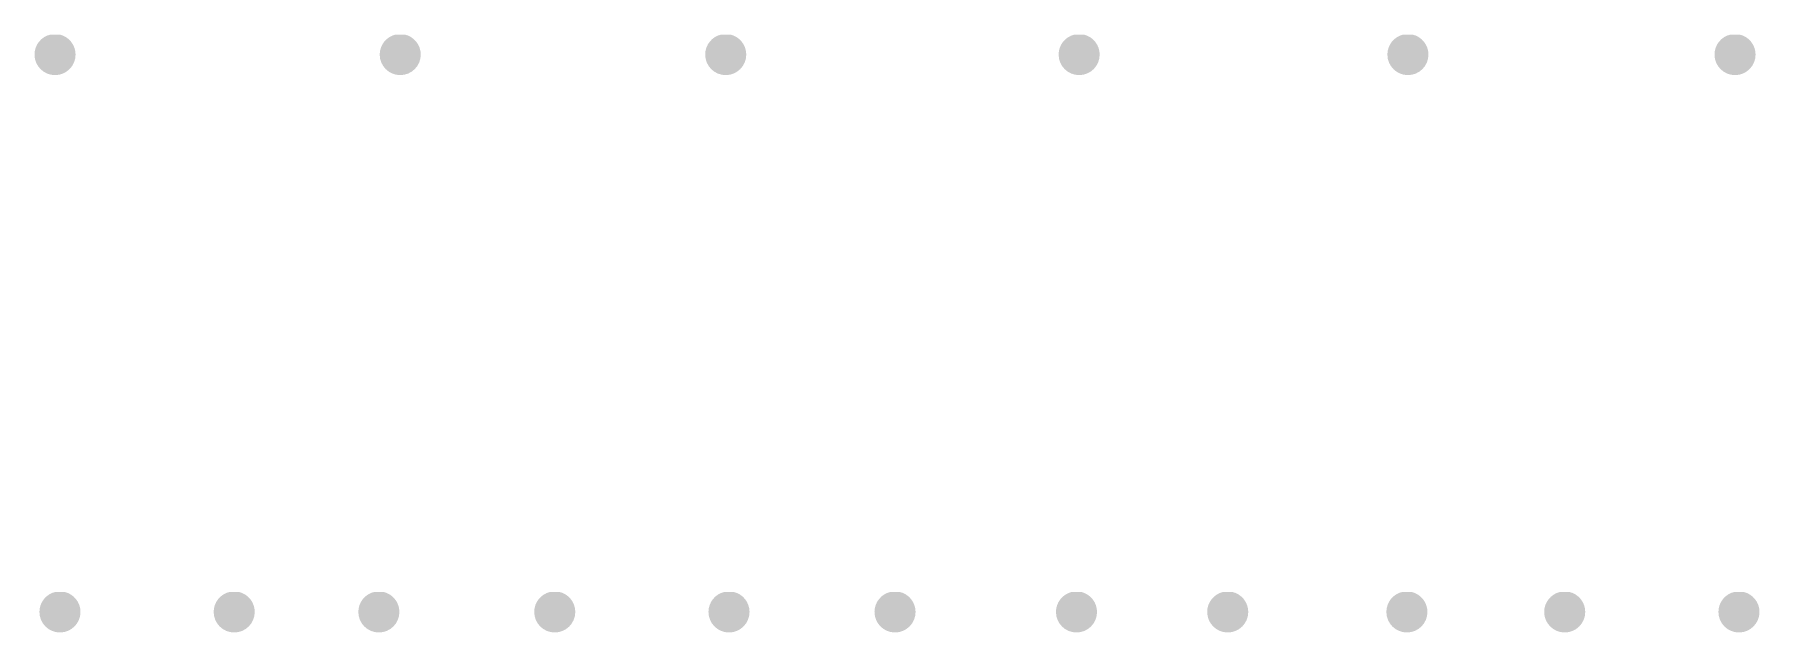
# Model space of a CAD drawing. Header units: inches. Extents: x 334 to 11487, y 261 to 10656.
# Drawn here: x 363.29 to 368.63, y 419.76 to 421.61 of the extents above; entities that cross this region are included whole.
import ezdxf

# ---------------------------------------------------------------- set-up
doc = ezdxf.new("R2010")
doc.units = ezdxf.units.IN
doc.header["$MEASUREMENT"] = 0
doc.layers.add('HATCH', color=7, linetype='Continuous')

msp = doc.modelspace()

# ---------------------------------------------------------------- hatches: boundary and pattern name
at = {"layer": 'HATCH'}
h = msp.add_hatch(dxfattribs=at)
h.set_pattern_fill('AR-CONC', color=256, scale=1e-05)
h.set_pattern_definition([(50, (29.246194774, 0), (7.172601826e-05, -6.275213498e-06), [7.5e-06, -8.25e-05]), (355, (29.24619477, 0), (-1.3875133361e-05, 7.521921337e-05), [6e-06, -6.6e-05]), (100.45144446, (29.24620075, -5.2e-07), (5.7850884673e-05, 6.8943999097e-05), [6.3740192e-06, -7.01142112e-05]), (46.1842, (29.24619477, 2e-05), (0.000106724133067, -1.655192808e-05), [1.125e-05, -0.00012375]), (96.63563549, (29.24620367, 1.862e-05), (9.3466194567e-05, 9.7411860077e-05), [9.5610342e-06, -0.000105171376]), (351.18416399, (29.24619477, 2e-05), (9.3466194505e-05, 9.7411860027e-05), [9e-06, -9.90000001e-05]), (21, (29.246204774, 1.5e-05), (5.9690705212e-05, -4.02618890665e-05), [7.5e-06, -8.25e-05]), (326, (29.24620477, 1.5e-05), (2.4331533192e-05, 7.2515004505e-05), [6e-06, -6.6e-05]), (71.45144474, (29.24620975, 1.1645e-05), (8.4022237673e-05, 3.2253115281e-05), [6.374019e-06, -7.01142112e-05]), (37.5, (29.246194774, 0), (1.2159855317e-06, 3.32893853831e-05), [0, -6.52e-05, 0, -6.7e-05, 0, -6.625e-05]), (7.5, (29.246194774, 0), (2.63069537442e-05, 3.94411711882e-05), [0, -3.82e-05, 0, -6.37e-05, 0, -2.525e-05]), (327.5, (29.246172474, 0), (5.33822436172e-05, -2.2554871734e-06), [0, -2.5e-05, 0, -7.8e-05, 0, -0.0001035]), (317.5, (29.246162474, 0), (5.83186169342e-05, 1.00104982332e-05), [0, -3.25e-05, 0, -5.18e-05, 0, -7.35e-05])])
h.paths.add_polyline_path([(363.4186, 421.54322, 0.3519417), (363.36874, 421.60528), (363.34136, 421.60528, 0.3519417), (363.2915, 421.54322, 1)])
h = msp.add_hatch(dxfattribs=at)
h.set_pattern_fill('AR-CONC', color=256, scale=1e-05)
h.set_pattern_definition([(50, (30.31411916, 0), (7.172601826e-05, -6.275213498e-06), [7.5e-06, -8.25e-05]), (355, (30.31411916, 0), (-1.3875133361e-05, 7.521921337e-05), [6e-06, -6.6e-05]), (100.45144446, (30.31412514, -5.2e-07), (5.7850884673e-05, 6.8943999097e-05), [6.3740192e-06, -7.01142112e-05]), (46.1842, (30.31411916, 2e-05), (0.000106724133067, -1.655192808e-05), [1.125e-05, -0.00012375]), (96.63563549, (30.31412805, 1.862e-05), (9.3466194567e-05, 9.7411860077e-05), [9.5610342e-06, -0.000105171376]), (351.18416399, (30.31411916, 2e-05), (9.3466194505e-05, 9.7411860027e-05), [9e-06, -9.90000001e-05]), (21, (30.31412916, 1.5e-05), (5.9690705212e-05, -4.02618890665e-05), [7.5e-06, -8.25e-05]), (326, (30.31412916, 1.5e-05), (2.4331533192e-05, 7.2515004505e-05), [6e-06, -6.6e-05]), (71.45144474, (30.314134135, 1.1645e-05), (8.4022237673e-05, 3.2253115281e-05), [6.374019e-06, -7.01142112e-05]), (37.5, (30.31411916, 0), (1.2159855317e-06, 3.32893853831e-05), [0, -6.52e-05, 0, -6.7e-05, 0, -6.625e-05]), (7.5, (30.31411916, 0), (2.63069537442e-05, 3.94411711882e-05), [0, -3.82e-05, 0, -6.37e-05, 0, -2.525e-05]), (327.5, (30.31409686, 0), (5.33822436172e-05, -2.2554871734e-06), [0, -2.5e-05, 0, -7.8e-05, 0, -0.0001035]), (317.5, (30.31408686, 0), (5.83186169342e-05, 1.00104982332e-05), [0, -3.25e-05, 0, -5.18e-05, 0, -7.35e-05])])
h.paths.add_polyline_path([(364.48652, 421.54322, 0.3519417), (364.43667, 421.60528), (364.40928, 421.60528, 0.3519417), (364.35943, 421.54322, 1)])
h = msp.add_hatch(dxfattribs=at)
h.set_pattern_fill('AR-CONC', color=256, scale=1e-05)
h.set_pattern_definition([(50, (31.321016304, 0), (7.172601826e-05, -6.275213498e-06), [7.5e-06, -8.25e-05]), (355, (31.3210163, 0), (-1.3875133361e-05, 7.521921337e-05), [6e-06, -6.6e-05]), (100.45144446, (31.32102228, -5.2e-07), (5.7850884673e-05, 6.8943999097e-05), [6.3740192e-06, -7.01142112e-05]), (46.1842, (31.3210163, 2e-05), (0.000106724133067, -1.655192808e-05), [1.125e-05, -0.00012375]), (96.63563549, (31.3210252, 1.862e-05), (9.3466194567e-05, 9.7411860077e-05), [9.5610342e-06, -0.000105171376]), (351.18416399, (31.3210163, 2e-05), (9.3466194505e-05, 9.7411860027e-05), [9e-06, -9.90000001e-05]), (21, (31.321026304, 1.5e-05), (5.9690705212e-05, -4.02618890665e-05), [7.5e-06, -8.25e-05]), (326, (31.3210263, 1.5e-05), (2.4331533192e-05, 7.2515004505e-05), [6e-06, -6.6e-05]), (71.45144474, (31.32103128, 1.1645e-05), (8.4022237673e-05, 3.2253115281e-05), [6.374019e-06, -7.01142112e-05]), (37.5, (31.321016304, 0), (1.2159855317e-06, 3.32893853831e-05), [0, -6.52e-05, 0, -6.7e-05, 0, -6.625e-05]), (7.5, (31.321016304, 0), (2.63069537442e-05, 3.94411711882e-05), [0, -3.82e-05, 0, -6.37e-05, 0, -2.525e-05]), (327.5, (31.320994004, 0), (5.33822436172e-05, -2.2554871734e-06), [0, -2.5e-05, 0, -7.8e-05, 0, -0.0001035]), (317.5, (31.320984004, 0), (5.83186169342e-05, 1.00104982332e-05), [0, -3.25e-05, 0, -5.18e-05, 0, -7.35e-05])])
h.paths.add_polyline_path([(365.49342, 421.54322, 0.3519417), (365.44356, 421.60528), (365.41618, 421.60528, 0.3519417), (365.36632, 421.54322, 1)])
h = msp.add_hatch(dxfattribs=at)
h.set_pattern_fill('AR-CONC', color=256, scale=1e-05)
h.set_pattern_definition([(50, (32.41437268, 0), (7.172601826e-05, -6.275213498e-06), [7.5e-06, -8.25e-05]), (355, (32.41437268, 0), (-1.3875133361e-05, 7.521921337e-05), [6e-06, -6.6e-05]), (100.45144446, (32.414378655, -5.2e-07), (5.7850884673e-05, 6.8943999097e-05), [6.3740192e-06, -7.01142112e-05]), (46.1842, (32.41437268, 2e-05), (0.000106724133067, -1.655192808e-05), [1.125e-05, -0.00012375]), (96.63563549, (32.41438157, 1.862e-05), (9.3466194567e-05, 9.7411860077e-05), [9.5610342e-06, -0.000105171376]), (351.18416399, (32.41437268, 2e-05), (9.3466194505e-05, 9.7411860027e-05), [9e-06, -9.90000001e-05]), (21, (32.41438268, 1.5e-05), (5.9690705212e-05, -4.02618890665e-05), [7.5e-06, -8.25e-05]), (326, (32.41438268, 1.5e-05), (2.4331533192e-05, 7.2515004505e-05), [6e-06, -6.6e-05]), (71.45144474, (32.41438765, 1.1645e-05), (8.4022237673e-05, 3.2253115281e-05), [6.374019e-06, -7.01142112e-05]), (37.5, (32.414372678, 0), (1.2159855317e-06, 3.32893853831e-05), [0, -6.52e-05, 0, -6.7e-05, 0, -6.625e-05]), (7.5, (32.414372678, 0), (2.63069537442e-05, 3.94411711882e-05), [0, -3.82e-05, 0, -6.37e-05, 0, -2.525e-05]), (327.5, (32.414350378, 0), (5.33822436172e-05, -2.2554871734e-06), [0, -2.5e-05, 0, -7.8e-05, 0, -0.0001035]), (317.5, (32.41434038, 0), (5.83186169342e-05, 1.00104982332e-05), [0, -3.25e-05, 0, -5.18e-05, 0, -7.35e-05])])
h.paths.add_polyline_path([(366.58677, 421.54322, 0.3519417), (366.53692, 421.60528), (366.50953, 421.60528, 0.3519417), (366.45968, 421.54322, 1)])
h = msp.add_hatch(dxfattribs=at)
h.set_pattern_fill('AR-CONC', color=256, scale=1e-05)
h.set_pattern_definition([(50, (33.431442616, 0), (7.172601826e-05, -6.275213498e-06), [7.5e-06, -8.25e-05]), (355, (33.431442616, 0), (-1.3875133361e-05, 7.521921337e-05), [6e-06, -6.6e-05]), (100.45144446, (33.43144859, -5.2e-07), (5.7850884673e-05, 6.8943999097e-05), [6.3740192e-06, -7.01142112e-05]), (46.1842, (33.43144262, 2e-05), (0.000106724133067, -1.655192808e-05), [1.125e-05, -0.00012375]), (96.63563549, (33.43145151, 1.862e-05), (9.3466194567e-05, 9.7411860077e-05), [9.5610342e-06, -0.000105171376]), (351.18416399, (33.43144262, 2e-05), (9.3466194505e-05, 9.7411860027e-05), [9e-06, -9.90000001e-05]), (21, (33.431452616, 1.5e-05), (5.9690705212e-05, -4.02618890665e-05), [7.5e-06, -8.25e-05]), (326, (33.431452616, 1.5e-05), (2.4331533192e-05, 7.2515004505e-05), [6e-06, -6.6e-05]), (71.45144474, (33.43145759, 1.1645e-05), (8.4022237673e-05, 3.2253115281e-05), [6.374019e-06, -7.01142112e-05]), (37.5, (33.431442616, 0), (1.2159855317e-06, 3.32893853831e-05), [0, -6.52e-05, 0, -6.7e-05, 0, -6.625e-05]), (7.5, (33.431442616, 0), (2.63069537442e-05, 3.94411711882e-05), [0, -3.82e-05, 0, -6.37e-05, 0, -2.525e-05]), (327.5, (33.431420316, 0), (5.33822436172e-05, -2.2554871734e-06), [0, -2.5e-05, 0, -7.8e-05, 0, -0.0001035]), (317.5, (33.431410316, 0), (5.83186169342e-05, 1.00104982332e-05), [0, -3.25e-05, 0, -5.18e-05, 0, -7.35e-05])])
h.paths.add_polyline_path([(367.60384, 421.54322, 0.3519417), (367.55399, 421.60528), (367.5266, 421.60528, 0.3519417), (367.47675, 421.54322, 1)])
h = msp.add_hatch(dxfattribs=at)
h.set_pattern_fill('AR-CONC', color=256, scale=1e-05)
h.set_pattern_definition([(50, (34.443426156, 0), (7.172601826e-05, -6.275213498e-06), [7.5e-06, -8.25e-05]), (355, (34.443426156, 0), (-1.3875133361e-05, 7.521921337e-05), [6e-06, -6.6e-05]), (100.45144446, (34.44343213, -5.2e-07), (5.7850884673e-05, 6.8943999097e-05), [6.3740192e-06, -7.01142112e-05]), (46.1842, (34.44342616, 2e-05), (0.000106724133067, -1.655192808e-05), [1.125e-05, -0.00012375]), (96.63563549, (34.44343505, 1.862e-05), (9.3466194567e-05, 9.7411860077e-05), [9.5610342e-06, -0.000105171376]), (351.18416399, (34.44342616, 2e-05), (9.3466194505e-05, 9.7411860027e-05), [9e-06, -9.90000001e-05]), (21, (34.443436156, 1.5e-05), (5.9690705212e-05, -4.02618890665e-05), [7.5e-06, -8.25e-05]), (326, (34.443436156, 1.5e-05), (2.4331533192e-05, 7.2515004505e-05), [6e-06, -6.6e-05]), (71.45144474, (34.44344113, 1.1645e-05), (8.4022237673e-05, 3.2253115281e-05), [6.374019e-06, -7.01142112e-05]), (37.5, (34.443426156, 0), (1.2159855317e-06, 3.32893853831e-05), [0, -6.52e-05, 0, -6.7e-05, 0, -6.625e-05]), (7.5, (34.443426156, 0), (2.63069537442e-05, 3.94411711882e-05), [0, -3.82e-05, 0, -6.37e-05, 0, -2.525e-05]), (327.5, (34.443403856, 0), (5.33822436172e-05, -2.2554871734e-06), [0, -2.5e-05, 0, -7.8e-05, 0, -0.0001035]), (317.5, (34.443393856, 0), (5.83186169342e-05, 1.00104982332e-05), [0, -3.25e-05, 0, -5.18e-05, 0, -7.35e-05])])
h.paths.add_polyline_path([(368.61583, 421.54322, 0.3519417), (368.56597, 421.60528), (368.53859, 421.60528, 0.3519417), (368.48873, 421.54322, 1)])
h = msp.add_hatch(dxfattribs=at)
h.set_pattern_fill('AR-CONC', color=256, scale=1e-05)
h.set_pattern_definition([(50, (29.26140634, -1.72372487), (7.172601826e-05, -6.275213498e-06), [7.5e-06, -8.25e-05]), (355, (29.26140634, -1.72372487), (-1.3875133361e-05, 7.521921337e-05), [6e-06, -6.6e-05]), (100.45144446, (29.26141232, -1.72372539), (5.7850884673e-05, 6.8943999097e-05), [6.3740192e-06, -7.01142112e-05]), (46.1842, (29.26140634, -1.72370487), (0.000106724133067, -1.655192808e-05), [1.125e-05, -0.00012375]), (96.63563549, (29.26141523, -1.72370625), (9.3466194567e-05, 9.7411860077e-05), [9.5610342e-06, -0.000105171376]), (351.18416399, (29.26140634, -1.72370487), (9.3466194505e-05, 9.7411860027e-05), [9e-06, -9.90000001e-05]), (21, (29.26141634, -1.72370987), (5.9690705212e-05, -4.02618890665e-05), [7.5e-06, -8.25e-05]), (326, (29.26141634, -1.72370987), (2.4331533192e-05, 7.2515004505e-05), [6e-06, -6.6e-05]), (71.45144474, (29.261421315, -1.72371322), (8.4022237673e-05, 3.2253115281e-05), [6.374019e-06, -7.01142112e-05]), (37.5, (29.26140634, -1.723724868), (1.2159855317e-06, 3.32893853831e-05), [0, -6.52e-05, 0, -6.7e-05, 0, -6.625e-05]), (7.5, (29.26140634, -1.723724868), (2.63069537442e-05, 3.94411711882e-05), [0, -3.82e-05, 0, -6.37e-05, 0, -2.525e-05]), (327.5, (29.26138404, -1.723724868), (5.33822436172e-05, -2.2554871734e-06), [0, -2.5e-05, 0, -7.8e-05, 0, -0.0001035]), (317.5, (29.26137404, -1.72372487), (5.83186169342e-05, 1.00104982332e-05), [0, -3.25e-05, 0, -5.18e-05, 0, -7.35e-05])])
h.paths.add_polyline_path([(363.43381, 419.8195, 0.3519417), (363.38395, 419.88155), (363.35657, 419.88155, 0.3519417), (363.30671, 419.8195, 1)])
h = msp.add_hatch(dxfattribs=at)
h.set_pattern_fill('AR-CONC', color=256, scale=1e-05)
h.set_pattern_definition([(50, (29.800459694, -1.72372487), (7.172601826e-05, -6.275213498e-06), [7.5e-06, -8.25e-05]), (355, (29.800459694, -1.72372487), (-1.3875133361e-05, 7.521921337e-05), [6e-06, -6.6e-05]), (100.45144446, (29.80046567, -1.72372539), (5.7850884673e-05, 6.8943999097e-05), [6.3740192e-06, -7.01142112e-05]), (46.1842, (29.80045969, -1.72370487), (0.000106724133067, -1.655192808e-05), [1.125e-05, -0.00012375]), (96.63563549, (29.80046859, -1.72370625), (9.3466194567e-05, 9.7411860077e-05), [9.5610342e-06, -0.000105171376]), (351.18416399, (29.80045969, -1.72370487), (9.3466194505e-05, 9.7411860027e-05), [9e-06, -9.90000001e-05]), (21, (29.800469694, -1.72370987), (5.9690705212e-05, -4.02618890665e-05), [7.5e-06, -8.25e-05]), (326, (29.800469694, -1.72370987), (2.4331533192e-05, 7.2515004505e-05), [6e-06, -6.6e-05]), (71.45144474, (29.80047467, -1.72371322), (8.4022237673e-05, 3.2253115281e-05), [6.374019e-06, -7.01142112e-05]), (37.5, (29.800459694, -1.723724868), (1.2159855317e-06, 3.32893853831e-05), [0, -6.52e-05, 0, -6.7e-05, 0, -6.625e-05]), (7.5, (29.800459694, -1.723724868), (2.63069537442e-05, 3.94411711882e-05), [0, -3.82e-05, 0, -6.37e-05, 0, -2.525e-05]), (327.5, (29.800437394, -1.723724868), (5.33822436172e-05, -2.2554871734e-06), [0, -2.5e-05, 0, -7.8e-05, 0, -0.0001035]), (317.5, (29.800427394, -1.72372487), (5.83186169342e-05, 1.00104982332e-05), [0, -3.25e-05, 0, -5.18e-05, 0, -7.35e-05])])
h.paths.add_polyline_path([(363.97286, 419.8195, 0.3519417), (363.92301, 419.88155), (363.89562, 419.88155, 0.3519417), (363.84577, 419.8195, 1)])
h = msp.add_hatch(dxfattribs=at)
h.set_pattern_fill('AR-CONC', color=256, scale=1e-05)
h.set_pattern_definition([(50, (30.24796742, -1.72372487), (7.172601826e-05, -6.275213498e-06), [7.5e-06, -8.25e-05]), (355, (30.24796742, -1.72372487), (-1.3875133361e-05, 7.521921337e-05), [6e-06, -6.6e-05]), (100.45144446, (30.247973396, -1.72372539), (5.7850884673e-05, 6.8943999097e-05), [6.3740192e-06, -7.01142112e-05]), (46.1842, (30.24796742, -1.72370487), (0.000106724133067, -1.655192808e-05), [1.125e-05, -0.00012375]), (96.63563549, (30.24797631, -1.72370625), (9.3466194567e-05, 9.7411860077e-05), [9.5610342e-06, -0.000105171376]), (351.18416399, (30.24796742, -1.72370487), (9.3466194505e-05, 9.7411860027e-05), [9e-06, -9.90000001e-05]), (21, (30.24797742, -1.72370987), (5.9690705212e-05, -4.02618890665e-05), [7.5e-06, -8.25e-05]), (326, (30.24797742, -1.72370987), (2.4331533192e-05, 7.2515004505e-05), [6e-06, -6.6e-05]), (71.45144474, (30.24798239, -1.72371322), (8.4022237673e-05, 3.2253115281e-05), [6.374019e-06, -7.01142112e-05]), (37.5, (30.247967419, -1.723724868), (1.2159855317e-06, 3.32893853831e-05), [0, -6.52e-05, 0, -6.7e-05, 0, -6.625e-05]), (7.5, (30.24796742, -1.723724868), (2.63069537442e-05, 3.94411711882e-05), [0, -3.82e-05, 0, -6.37e-05, 0, -2.525e-05]), (327.5, (30.247945119, -1.723724868), (5.33822436172e-05, -2.2554871734e-06), [0, -2.5e-05, 0, -7.8e-05, 0, -0.0001035]), (317.5, (30.24793512, -1.72372487), (5.83186169342e-05, 1.00104982332e-05), [0, -3.25e-05, 0, -5.18e-05, 0, -7.35e-05])])
h.paths.add_polyline_path([(364.42037, 419.8195, 0.3519417), (364.37051, 419.88155), (364.34313, 419.88155, 0.3519417), (364.29327, 419.8195, 1)])
h = msp.add_hatch(dxfattribs=at)
h.set_pattern_fill('AR-CONC', color=256, scale=1e-05)
h.set_pattern_definition([(50, (30.792097645, -1.72372487), (7.172601826e-05, -6.275213498e-06), [7.5e-06, -8.25e-05]), (355, (30.792097645, -1.72372487), (-1.3875133361e-05, 7.521921337e-05), [6e-06, -6.6e-05]), (100.45144446, (30.79210362, -1.72372539), (5.7850884673e-05, 6.8943999097e-05), [6.3740192e-06, -7.01142112e-05]), (46.1842, (30.792097645, -1.72370487), (0.000106724133067, -1.655192808e-05), [1.125e-05, -0.00012375]), (96.63563549, (30.79210654, -1.72370625), (9.3466194567e-05, 9.7411860077e-05), [9.5610342e-06, -0.000105171376]), (351.18416399, (30.79209764, -1.72370487), (9.3466194505e-05, 9.7411860027e-05), [9e-06, -9.90000001e-05]), (21, (30.792107645, -1.72370987), (5.9690705212e-05, -4.02618890665e-05), [7.5e-06, -8.25e-05]), (326, (30.792107645, -1.72370987), (2.4331533192e-05, 7.2515004505e-05), [6e-06, -6.6e-05]), (71.45144474, (30.79211262, -1.72371322), (8.4022237673e-05, 3.2253115281e-05), [6.374019e-06, -7.01142112e-05]), (37.5, (30.792097645, -1.723724868), (1.2159855317e-06, 3.32893853831e-05), [0, -6.52e-05, 0, -6.7e-05, 0, -6.625e-05]), (7.5, (30.792097645, -1.723724868), (2.63069537442e-05, 3.94411711882e-05), [0, -3.82e-05, 0, -6.37e-05, 0, -2.525e-05]), (327.5, (30.792075345, -1.723724868), (5.33822436172e-05, -2.2554871734e-06), [0, -2.5e-05, 0, -7.8e-05, 0, -0.0001035]), (317.5, (30.792065345, -1.72372487), (5.83186169342e-05, 1.00104982332e-05), [0, -3.25e-05, 0, -5.18e-05, 0, -7.35e-05])])
h.paths.add_polyline_path([(364.9645, 419.8195, 0.3519417), (364.91464, 419.88155), (364.88726, 419.88155, 0.3519417), (364.8374, 419.8195, 1)])
h = msp.add_hatch(dxfattribs=at)
h.set_pattern_fill('AR-CONC', color=256, scale=1e-05)
h.set_pattern_definition([(50, (31.331151, -1.72372487), (7.172601826e-05, -6.275213498e-06), [7.5e-06, -8.25e-05]), (355, (31.331151, -1.72372487), (-1.3875133361e-05, 7.521921337e-05), [6e-06, -6.6e-05]), (100.45144446, (31.331156975, -1.72372539), (5.7850884673e-05, 6.8943999097e-05), [6.3740192e-06, -7.01142112e-05]), (46.1842, (31.331151, -1.72370487), (0.000106724133067, -1.655192808e-05), [1.125e-05, -0.00012375]), (96.63563549, (31.33115989, -1.72370625), (9.3466194567e-05, 9.7411860077e-05), [9.5610342e-06, -0.000105171376]), (351.18416399, (31.331151, -1.72370487), (9.3466194505e-05, 9.7411860027e-05), [9e-06, -9.90000001e-05]), (21, (31.331161, -1.72370987), (5.9690705212e-05, -4.02618890665e-05), [7.5e-06, -8.25e-05]), (326, (31.331161, -1.72370987), (2.4331533192e-05, 7.2515004505e-05), [6e-06, -6.6e-05]), (71.45144474, (31.33116597, -1.72371322), (8.4022237673e-05, 3.2253115281e-05), [6.374019e-06, -7.01142112e-05]), (37.5, (31.331150998, -1.723724868), (1.2159855317e-06, 3.32893853831e-05), [0, -6.52e-05, 0, -6.7e-05, 0, -6.625e-05]), (7.5, (31.331150998, -1.723724868), (2.63069537442e-05, 3.94411711882e-05), [0, -3.82e-05, 0, -6.37e-05, 0, -2.525e-05]), (327.5, (31.331128698, -1.723724868), (5.33822436172e-05, -2.2554871734e-06), [0, -2.5e-05, 0, -7.8e-05, 0, -0.0001035]), (317.5, (31.3311187, -1.72372487), (5.83186169342e-05, 1.00104982332e-05), [0, -3.25e-05, 0, -5.18e-05, 0, -7.35e-05])])
h.paths.add_polyline_path([(365.50355, 419.8195, 0.3519417), (365.4537, 419.88155), (365.42631, 419.88155, 0.3519417), (365.37646, 419.8195, 1)])
h = msp.add_hatch(dxfattribs=at)
h.set_pattern_fill('AR-CONC', color=256, scale=1e-05)
h.set_pattern_definition([(50, (31.844772364, -1.72372487), (7.172601826e-05, -6.275213498e-06), [7.5e-06, -8.25e-05]), (355, (31.844772364, -1.72372487), (-1.3875133361e-05, 7.521921337e-05), [6e-06, -6.6e-05]), (100.45144446, (31.84477834, -1.72372539), (5.7850884673e-05, 6.8943999097e-05), [6.3740192e-06, -7.01142112e-05]), (46.1842, (31.844772364, -1.72370487), (0.000106724133067, -1.655192808e-05), [1.125e-05, -0.00012375]), (96.63563549, (31.84478126, -1.72370625), (9.3466194567e-05, 9.7411860077e-05), [9.5610342e-06, -0.000105171376]), (351.18416399, (31.84477236, -1.72370487), (9.3466194505e-05, 9.7411860027e-05), [9e-06, -9.90000001e-05]), (21, (31.844782364, -1.72370987), (5.9690705212e-05, -4.02618890665e-05), [7.5e-06, -8.25e-05]), (326, (31.844782364, -1.72370987), (2.4331533192e-05, 7.2515004505e-05), [6e-06, -6.6e-05]), (71.45144474, (31.84478734, -1.72371322), (8.4022237673e-05, 3.2253115281e-05), [6.374019e-06, -7.01142112e-05]), (37.5, (31.844772364, -1.723724868), (1.2159855317e-06, 3.32893853831e-05), [0, -6.52e-05, 0, -6.7e-05, 0, -6.625e-05]), (7.5, (31.844772364, -1.723724868), (2.63069537442e-05, 3.94411711882e-05), [0, -3.82e-05, 0, -6.37e-05, 0, -2.525e-05]), (327.5, (31.844750064, -1.723724868), (5.33822436172e-05, -2.2554871734e-06), [0, -2.5e-05, 0, -7.8e-05, 0, -0.0001035]), (317.5, (31.844740064, -1.72372487), (5.83186169342e-05, 1.00104982332e-05), [0, -3.25e-05, 0, -5.18e-05, 0, -7.35e-05])])
h.paths.add_polyline_path([(366.01717, 419.8195, 0.3519417), (365.96732, 419.88155), (365.93993, 419.88155, 0.3519417), (365.89008, 419.8195, 1)])
h = msp.add_hatch(dxfattribs=at)
h.set_pattern_fill('AR-CONC', color=256, scale=1e-05)
h.set_pattern_definition([(50, (32.406152526, -1.72372487), (7.172601826e-05, -6.275213498e-06), [7.5e-06, -8.25e-05]), (355, (32.406152526, -1.72372487), (-1.3875133361e-05, 7.521921337e-05), [6e-06, -6.6e-05]), (100.45144446, (32.406158503, -1.72372539), (5.7850884673e-05, 6.8943999097e-05), [6.3740192e-06, -7.01142112e-05]), (46.1842, (32.40615253, -1.72370487), (0.000106724133067, -1.655192808e-05), [1.125e-05, -0.00012375]), (96.63563549, (32.40616142, -1.72370625), (9.3466194567e-05, 9.7411860077e-05), [9.5610342e-06, -0.000105171376]), (351.18416399, (32.40615253, -1.72370487), (9.3466194505e-05, 9.7411860027e-05), [9e-06, -9.90000001e-05]), (21, (32.406162526, -1.72370987), (5.9690705212e-05, -4.02618890665e-05), [7.5e-06, -8.25e-05]), (326, (32.406162526, -1.72370987), (2.4331533192e-05, 7.2515004505e-05), [6e-06, -6.6e-05]), (71.45144474, (32.4061675, -1.72371322), (8.4022237673e-05, 3.2253115281e-05), [6.374019e-06, -7.01142112e-05]), (37.5, (32.406152526, -1.723724868), (1.2159855317e-06, 3.32893853831e-05), [0, -6.52e-05, 0, -6.7e-05, 0, -6.625e-05]), (7.5, (32.406152526, -1.723724868), (2.63069537442e-05, 3.94411711882e-05), [0, -3.82e-05, 0, -6.37e-05, 0, -2.525e-05]), (327.5, (32.406130226, -1.723724868), (5.33822436172e-05, -2.2554871734e-06), [0, -2.5e-05, 0, -7.8e-05, 0, -0.0001035]), (317.5, (32.406120226, -1.72372487), (5.83186169342e-05, 1.00104982332e-05), [0, -3.25e-05, 0, -5.18e-05, 0, -7.35e-05])])
h.paths.add_polyline_path([(366.57855, 419.8195, 0.3519417), (366.5287, 419.88155), (366.50131, 419.88155, 0.3519417), (366.45146, 419.8195, 1)])
h = msp.add_hatch(dxfattribs=at)
h.set_pattern_fill('AR-CONC', color=256, scale=1e-05)
h.set_pattern_definition([(50, (32.87400584, -1.72372487), (7.172601826e-05, -6.275213498e-06), [7.5e-06, -8.25e-05]), (355, (32.87400584, -1.72372487), (-1.3875133361e-05, 7.521921337e-05), [6e-06, -6.6e-05]), (100.45144446, (32.87401182, -1.72372539), (5.7850884673e-05, 6.8943999097e-05), [6.3740192e-06, -7.01142112e-05]), (46.1842, (32.87400584, -1.72370487), (0.000106724133067, -1.655192808e-05), [1.125e-05, -0.00012375]), (96.63563549, (32.87401473, -1.72370625), (9.3466194567e-05, 9.7411860077e-05), [9.5610342e-06, -0.000105171376]), (351.18416399, (32.87400584, -1.72370487), (9.3466194505e-05, 9.7411860027e-05), [9e-06, -9.90000001e-05]), (21, (32.87401584, -1.72370987), (5.9690705212e-05, -4.02618890665e-05), [7.5e-06, -8.25e-05]), (326, (32.87401584, -1.72370987), (2.4331533192e-05, 7.2515004505e-05), [6e-06, -6.6e-05]), (71.45144474, (32.874020815, -1.72371322), (8.4022237673e-05, 3.2253115281e-05), [6.374019e-06, -7.01142112e-05]), (37.5, (32.87400584, -1.723724868), (1.2159855317e-06, 3.32893853831e-05), [0, -6.52e-05, 0, -6.7e-05, 0, -6.625e-05]), (7.5, (32.87400584, -1.723724868), (2.63069537442e-05, 3.94411711882e-05), [0, -3.82e-05, 0, -6.37e-05, 0, -2.525e-05]), (327.5, (32.87398354, -1.723724868), (5.33822436172e-05, -2.2554871734e-06), [0, -2.5e-05, 0, -7.8e-05, 0, -0.0001035]), (317.5, (32.87397354, -1.72372487), (5.83186169342e-05, 1.00104982332e-05), [0, -3.25e-05, 0, -5.18e-05, 0, -7.35e-05])])
h.paths.add_polyline_path([(367.04641, 419.8195, 0.3519417), (366.99655, 419.88155), (366.96917, 419.88155, 0.3519417), (366.91931, 419.8195, 1)])
h = msp.add_hatch(dxfattribs=at)
h.set_pattern_fill('AR-CONC', color=256, scale=1e-05)
h.set_pattern_definition([(50, (33.42830886, -1.72372487), (7.172601826e-05, -6.275213498e-06), [7.5e-06, -8.25e-05]), (355, (33.42830886, -1.72372487), (-1.3875133361e-05, 7.521921337e-05), [6e-06, -6.6e-05]), (100.45144446, (33.42831484, -1.72372539), (5.7850884673e-05, 6.8943999097e-05), [6.3740192e-06, -7.01142112e-05]), (46.1842, (33.42830886, -1.72370487), (0.000106724133067, -1.655192808e-05), [1.125e-05, -0.00012375]), (96.63563549, (33.42831776, -1.72370625), (9.3466194567e-05, 9.7411860077e-05), [9.5610342e-06, -0.000105171376]), (351.18416399, (33.42830886, -1.72370487), (9.3466194505e-05, 9.7411860027e-05), [9e-06, -9.90000001e-05]), (21, (33.42831886, -1.72370987), (5.9690705212e-05, -4.02618890665e-05), [7.5e-06, -8.25e-05]), (326, (33.42831886, -1.72370987), (2.4331533192e-05, 7.2515004505e-05), [6e-06, -6.6e-05]), (71.45144474, (33.428323836, -1.72371322), (8.4022237673e-05, 3.2253115281e-05), [6.374019e-06, -7.01142112e-05]), (37.5, (33.428308862, -1.723724868), (1.2159855317e-06, 3.32893853831e-05), [0, -6.52e-05, 0, -6.7e-05, 0, -6.625e-05]), (7.5, (33.42830886, -1.723724868), (2.63069537442e-05, 3.94411711882e-05), [0, -3.82e-05, 0, -6.37e-05, 0, -2.525e-05]), (327.5, (33.428286562, -1.723724868), (5.33822436172e-05, -2.2554871734e-06), [0, -2.5e-05, 0, -7.8e-05, 0, -0.0001035]), (317.5, (33.42827656, -1.72372487), (5.83186169342e-05, 1.00104982332e-05), [0, -3.25e-05, 0, -5.18e-05, 0, -7.35e-05])])
h.paths.add_polyline_path([(367.60071, 419.8195, 0.3519417), (367.55086, 419.88155), (367.52347, 419.88155, 0.3519417), (367.47362, 419.8195, 1)])
h = msp.add_hatch(dxfattribs=at)
h.set_pattern_fill('AR-CONC', color=256, scale=1e-05)
h.set_pattern_definition([(50, (33.916507766, -1.72372487), (7.172601826e-05, -6.275213498e-06), [7.5e-06, -8.25e-05]), (355, (33.916507766, -1.72372487), (-1.3875133361e-05, 7.521921337e-05), [6e-06, -6.6e-05]), (100.45144446, (33.91651374, -1.72372539), (5.7850884673e-05, 6.8943999097e-05), [6.3740192e-06, -7.01142112e-05]), (46.1842, (33.91650777, -1.72370487), (0.000106724133067, -1.655192808e-05), [1.125e-05, -0.00012375]), (96.63563549, (33.91651666, -1.72370625), (9.3466194567e-05, 9.7411860077e-05), [9.5610342e-06, -0.000105171376]), (351.18416399, (33.91650777, -1.72370487), (9.3466194505e-05, 9.7411860027e-05), [9e-06, -9.90000001e-05]), (21, (33.916517766, -1.72370987), (5.9690705212e-05, -4.02618890665e-05), [7.5e-06, -8.25e-05]), (326, (33.916517766, -1.72370987), (2.4331533192e-05, 7.2515004505e-05), [6e-06, -6.6e-05]), (71.45144474, (33.91652274, -1.72371322), (8.4022237673e-05, 3.2253115281e-05), [6.374019e-06, -7.01142112e-05]), (37.5, (33.916507766, -1.723724868), (1.2159855317e-06, 3.32893853831e-05), [0, -6.52e-05, 0, -6.7e-05, 0, -6.625e-05]), (7.5, (33.916507766, -1.723724868), (2.63069537442e-05, 3.94411711882e-05), [0, -3.82e-05, 0, -6.37e-05, 0, -2.525e-05]), (327.5, (33.916485466, -1.723724868), (5.33822436172e-05, -2.2554871734e-06), [0, -2.5e-05, 0, -7.8e-05, 0, -0.0001035]), (317.5, (33.916475466, -1.72372487), (5.83186169342e-05, 1.00104982332e-05), [0, -3.25e-05, 0, -5.18e-05, 0, -7.35e-05])])
h.paths.add_polyline_path([(368.08891, 419.8195, 0.3519417), (368.03905, 419.88155), (368.01167, 419.88155, 0.3519417), (367.96182, 419.8195, 1)])
h = msp.add_hatch(dxfattribs=at)
h.set_pattern_fill('AR-CONC', color=256, scale=1e-05)
h.set_pattern_definition([(50, (34.455551594, -1.72372487), (7.172601826e-05, -6.275213498e-06), [7.5e-06, -8.25e-05]), (355, (34.455551594, -1.72372487), (-1.3875133361e-05, 7.521921337e-05), [6e-06, -6.6e-05]), (100.45144446, (34.45555757, -1.72372539), (5.7850884673e-05, 6.8943999097e-05), [6.3740192e-06, -7.01142112e-05]), (46.1842, (34.45555159, -1.72370487), (0.000106724133067, -1.655192808e-05), [1.125e-05, -0.00012375]), (96.63563549, (34.45556049, -1.72370625), (9.3466194567e-05, 9.7411860077e-05), [9.5610342e-06, -0.000105171376]), (351.18416399, (34.45555159, -1.72370487), (9.3466194505e-05, 9.7411860027e-05), [9e-06, -9.90000001e-05]), (21, (34.455561594, -1.72370987), (5.9690705212e-05, -4.02618890665e-05), [7.5e-06, -8.25e-05]), (326, (34.455561594, -1.72370987), (2.4331533192e-05, 7.2515004505e-05), [6e-06, -6.6e-05]), (71.45144474, (34.45556657, -1.72371322), (8.4022237673e-05, 3.2253115281e-05), [6.374019e-06, -7.01142112e-05]), (37.5, (34.455551594, -1.723724868), (1.2159855317e-06, 3.32893853831e-05), [0, -6.52e-05, 0, -6.7e-05, 0, -6.625e-05]), (7.5, (34.455551594, -1.723724868), (2.63069537442e-05, 3.94411711882e-05), [0, -3.82e-05, 0, -6.37e-05, 0, -2.525e-05]), (327.5, (34.455529294, -1.723724868), (5.33822436172e-05, -2.2554871734e-06), [0, -2.5e-05, 0, -7.8e-05, 0, -0.0001035]), (317.5, (34.455519294, -1.72372487), (5.83186169342e-05, 1.00104982332e-05), [0, -3.25e-05, 0, -5.18e-05, 0, -7.35e-05])])
h.paths.add_polyline_path([(368.62795, 419.8195, 0.3519417), (368.5781, 419.88155), (368.55071, 419.88155, 0.3519417), (368.50086, 419.8195, 1)])

doc.saveas('drawing.dxf')
